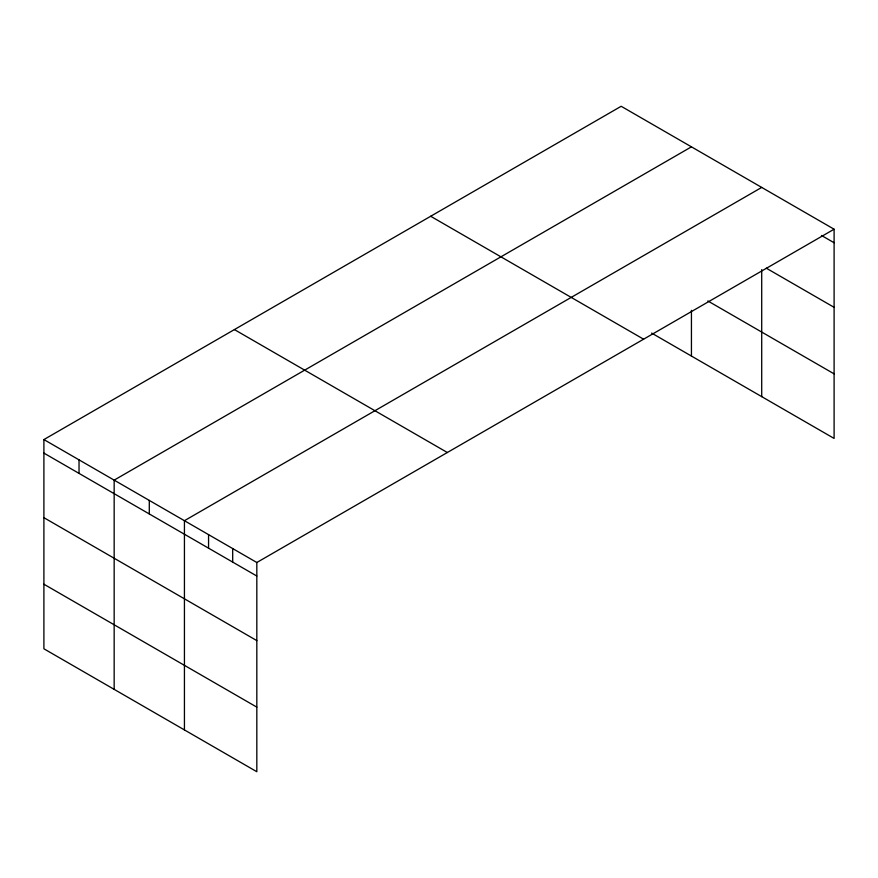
<?xml version="1.0" encoding="UTF-8"?>
<svg xmlns="http://www.w3.org/2000/svg" width="878" height="878" viewBox="0 0 878 878"><rect width="100%" height="100%" fill="white"/><g stroke="black" fill="none" stroke-linecap="round" stroke-linejoin="round"><path stroke-width="1.32" d="M834.1 229.213L621.174 106.282L43.9 439.571L43.9 648.787L256.826 771.718L256.826 562.502L834.1 229.213L834.1 438.429L651.63 333.08M691.436 146.846L114.162 480.134L114.162 689.351M761.709 187.42L184.435 520.698L184.435 729.925M821.457 235.458L834.1 242.745M766.307 268.185L834.1 307.322M707.833 300.956L834.1 373.852M430.67 216.262L643.596 339.193M234.404 329.579L447.33 452.51M43.9 439.571L256.826 562.502M43.9 453.103L256.826 576.034M43.9 517.68L256.826 640.611M43.9 584.21L256.826 707.141M761.709 269.601L761.709 396.636M691.436 310.329L691.436 356.073M232.692 548.563L232.692 562.107M208.558 534.636L208.558 548.168M149.293 500.416L149.293 513.959M79.031 459.852L79.031 473.396"/></g></svg>
